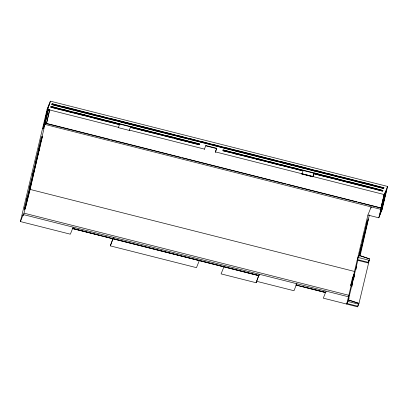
<?xml version="1.0" encoding="UTF-8"?>
<svg xmlns="http://www.w3.org/2000/svg" width="408" height="408" viewBox="0 0 408 408"><rect width="100%" height="100%" fill="white"/><g stroke="black" fill="none" stroke-linecap="round" stroke-linejoin="round"><path stroke-width="0.61" d="M22.925 215.781L23.98 213.149L30.146 189.44L39.948 146.069M41.07 141.112L48.343 109.716M360.111 255.847L369.357 214.96M370.897 208.141L371.178 206.902L367.914 215.057L357.321 259.57L368.215 262.324L369.041 260.258L358.147 257.499L357.321 259.57M358.183 202.235L381.021 208.009L46.461 123.599L49.745 109.38M380.95 208.182L384.096 194.58M73.154 227.169L70.344 234.192L20.4 221.564L47.119 109.319L50.378 101.164L387.6 186.436L382.072 209.656L378.813 217.811L367.914 215.057M42.957 128.78L47.925 108.992M47.812 109.023L45.762 117.632L48.363 106.493L48.073 107.722M45.62 117.596L47.777 108.956M43.1 128.816L45.849 117.713M48.246 109.426L44.156 126.174L46.757 115.036M48.282 108.839L46.818 114.995L47.991 109.421M48.868 105.728L49.164 104.499M24.337 209.09L26.479 200.099L27.361 197.885L27.826 198.002L25.684 206.994L24.796 209.207L24.337 209.09L25.225 206.876M30.258 185.711L30.722 185.829L27.984 197.324L27.101 199.543L26.637 199.425L30.039 186.262M33.165 173.507L33.624 173.624L30.891 185.125L30.003 187.338L29.544 187.221L32.946 174.063M36.077 161.277L36.536 161.395L33.803 172.895L32.915 175.109L32.451 174.991L35.853 161.833M35.384 162.68L38.123 151.179L39.005 148.966L39.469 149.083L36.73 160.584L35.848 162.797L35.384 162.68L36.047 161.017M38.321 150.338L41.06 138.842L41.942 136.624L42.407 136.741L39.668 148.242L38.78 150.455L38.321 150.338L38.984 148.68M46.614 115.653L44.416 125.531M47.078 113.694L48.103 109.39M48.98 105.698L49.567 103.892M44.156 126.174L46.905 115.071M348.916 296.902L23.21 214.537L22.884 215.949M32.303 177.138L32.875 174.721M35.21 164.909L35.644 163.093M41.657 137.838L41.942 136.624M49.796 103.607L50.378 101.164M24.796 209.207L26.938 200.216L27.826 198.002M27.101 199.543L29.835 188.042L30.722 185.829M30.003 187.338L32.742 175.838L33.624 173.624M32.915 175.109L35.654 163.608L36.536 161.395M35.848 162.797L38.582 151.297L39.469 149.083M38.78 150.455L41.519 138.96L42.407 136.741M49.847 109.482L46.461 123.599M50.964 106.381L61.873 109.313L50.964 106.381L50.709 107.029L61.613 109.956L50.668 107.182M51.724 104.545L62.669 107.319L51.724 104.545L52.02 103.744L62.929 106.672L52.02 103.744M62.434 109.283L73.343 112.21L62.434 109.283L62.179 109.925L73.088 112.858L62.143 110.084M63.49 106.641L74.44 109.415L63.49 106.641L63.199 107.447L74.144 110.216L63.806 107.6M73.909 112.185L84.854 114.954L73.909 112.185L73.613 112.985L83.951 115.602M75.276 110.502L85.614 113.118L85.909 112.317L74.965 109.543L85.869 112.475M85.614 113.118L74.669 110.344L74.965 109.543M95.421 118.504L85.119 115.729L96.064 118.504M85.379 115.082L96.288 118.014L85.379 115.082L85.083 115.887M86.139 113.246L97.084 116.02L86.139 113.246L86.435 112.445L97.344 115.372L86.435 112.445M96.553 118.789L107.498 121.558L96.553 118.789L96.849 117.983L107.758 120.916L96.849 117.983M97.905 115.347L108.814 118.274L97.905 115.347L97.65 115.989L108.553 118.922L97.609 116.147M108.028 121.686L118.973 124.46L108.028 121.686L108.324 120.885L119.228 123.813L108.324 120.885M109.38 118.243L120.324 121.018L109.38 118.243L109.084 119.049L116.377 120.896M118.3 127.638L119.794 123.787L130.739 126.556L129.249 130.407L118.3 127.638L118.371 127.337L47.119 109.319M117.596 121.207L120.064 121.666L109.12 118.891M119.794 123.787L119.722 124.088L130.667 126.862L130.739 126.556M120.554 121.951L131.498 124.721L131.794 123.92L120.85 121.145L120.554 121.951L130.891 124.567M120.85 121.145L131.794 123.92M129.249 130.407L129.321 130.106L204.408 149.088L204.337 149.394L205.826 145.544L216.77 148.313L215.281 152.164L216.77 148.313M141.913 130.264L142.208 129.458L131.264 126.689L142.173 129.617L141.913 130.264L131.575 127.643M132.024 124.848L143.004 127.464L143.264 126.822L132.32 124.047L132.024 124.848L142.361 127.469M132.32 124.047L143.264 126.822M110.318 245.876L113.48 237.364L110.318 245.876L196.477 267.663L199.288 260.641M142.438 130.392L153.423 133.003L153.678 132.36L142.734 129.586L142.438 130.392L153.382 133.161L153.678 132.36M142.734 129.586L153.643 132.518M143.494 127.75L154.479 130.366L154.734 129.719L143.789 126.949L143.494 127.75L153.831 130.371M143.789 126.949L154.734 129.719M154.209 132.488L165.113 135.42L154.209 132.488L153.949 133.136L164.893 135.905L165.153 135.262M154.969 130.652L165.949 133.268L166.209 132.62L155.264 129.851L154.969 130.652L165.913 133.426L166.209 132.62M155.264 129.851L166.168 132.779M153.913 133.289L164.893 135.905M165.679 135.39L176.623 138.159L165.679 135.39L165.383 136.19L172.681 138.042M166.734 132.748L177.643 135.68L166.734 132.748L166.439 133.554L177.419 136.165L177.679 135.522M173.895 138.348L176.327 138.965L176.623 138.159M167.045 133.707L177.419 136.165M176.853 139.092L187.838 141.709L188.093 141.061L177.149 138.292L176.853 139.092L187.19 141.709M177.149 138.292L188.093 141.061M178.204 135.65L189.113 138.582L178.204 135.65L177.908 136.456L188.894 139.067L189.149 138.424M178.515 136.609L188.894 139.067M188.323 141.994L199.308 144.611L199.563 143.963L188.618 141.188L188.323 141.994L198.66 144.611M188.618 141.188L199.563 143.963M189.674 138.552L200.583 141.479L189.674 138.552L189.419 139.194L200.364 141.969L200.619 141.326M189.99 139.505L200.364 141.969M201.149 141.454L212.053 144.381L201.149 141.454L200.889 142.096L211.834 144.871L212.094 144.223M205.826 145.544L205.754 145.845L216.699 148.619M200.853 142.254L211.834 144.871M212.619 144.35L223.528 147.283L212.619 144.35L212.323 145.156L223.268 147.925L223.528 147.283M223.268 147.925L223.564 147.125M223.033 149.894L233.942 152.821L223.033 149.894L222.737 150.695L233.723 153.311L233.978 152.663M223.793 148.058L234.779 150.669L235.034 150.027L224.089 147.252L223.793 148.058L234.738 150.827L235.034 150.027M224.089 147.252L234.998 150.185M223.344 150.848L233.723 153.311M234.503 152.796L245.412 155.723L234.503 152.796L234.207 153.597L245.193 156.213L245.448 155.565M235.263 150.955L246.248 153.571L246.503 152.929L235.559 150.154L235.263 150.955L245.601 153.576M235.559 150.154L246.503 152.929M234.819 153.75L245.193 156.213M245.978 155.693L256.882 158.625L245.978 155.693L245.718 156.341L256.663 159.11L256.923 158.467M246.738 153.857L257.718 156.473L257.978 155.825L247.034 153.056L246.738 153.857L257.076 156.478M247.034 153.056L257.978 155.825M245.682 156.499L256.663 159.11M257.448 158.595L268.357 161.527L257.448 158.595L257.188 159.242L268.132 162.012L268.393 161.369M258.208 156.759L269.188 159.375L269.448 158.727L258.504 155.958L258.208 156.759L269.153 159.533L269.448 158.727M258.504 155.958L269.413 158.885M257.152 159.401L268.132 162.012M268.918 161.497L279.827 164.424L268.918 161.497L268.622 162.297L279.567 165.072L279.827 164.424M269.974 158.855L280.882 161.787L269.974 158.855L269.678 159.661L280.663 162.277L280.918 161.629M279.567 165.072L279.863 164.271M270.29 159.814L280.663 162.277M290.43 167.816L280.133 165.041L291.077 167.816M280.393 164.399L291.297 167.326L280.393 164.399L280.097 165.199M281.449 161.757L292.393 164.531L281.449 161.757L281.153 162.562L292.097 165.332L281.76 162.716M256.102 282.744L259.264 274.232L256.102 282.744L221.09 273.89L223.9 266.868M301.905 170.717L291.603 167.943L302.547 170.717M291.863 167.295L302.767 170.228L291.863 167.295L291.567 168.101M292.918 164.659L303.863 167.433L292.918 164.659L292.658 165.301L303.567 168.234L293.23 165.617M301.844 174.048L301.915 173.747L312.86 176.521L314.277 172.972L303.333 170.197L301.844 174.048L312.788 176.822L314.277 172.972M303.333 170.197L303.261 170.503L314.206 173.273M304.388 167.561L315.297 170.488L304.388 167.561L304.128 168.203L315.037 171.136L304.093 168.361M307.316 175.435L307.387 175.134M312.788 176.822L312.86 176.516M314.481 173.895L325.426 176.669L314.481 173.895L314.777 173.094L325.681 176.021L314.777 173.094M315.833 170.452L326.737 173.385L315.833 170.452L315.537 171.253L326.482 174.027L326.777 173.227M326.482 174.027L315.573 171.1M325.921 176.786L336.906 179.403L337.161 178.76L326.216 175.986L325.921 176.786L336.865 179.561L337.161 178.76M326.216 175.986L337.125 178.913M327.272 173.344L338.181 176.276L327.272 173.344L326.976 174.15L337.921 176.919L338.181 176.276M337.921 176.919L338.217 176.118M337.661 178.877L337.365 179.683L337.661 178.877L348.57 181.81L337.625 179.036M338.421 177.041L338.716 176.241L349.661 179.01L338.681 176.399L338.421 177.041L348.758 179.663M337.972 179.836L348.31 182.453L337.401 179.525M349.1 181.774L360.05 184.544L349.1 181.774L348.809 182.575L359.754 185.349L349.416 182.728M360.198 182.554L349.901 179.78L360.845 182.549M350.156 179.132L361.065 182.065L350.156 179.132L349.865 179.938M360.249 185.467L371.234 188.083L371.489 187.44L360.545 184.666L360.249 185.467L371.193 188.241L371.489 187.44M360.545 184.666L371.453 187.593M361.304 182.83L372.29 185.446L372.545 184.799L361.6 182.024L361.304 182.83L371.642 185.446M361.6 182.024L372.545 184.799M371.693 188.363L371.989 187.558L382.893 190.49L371.948 187.716L371.693 188.363L382.638 191.133L382.934 190.332M372.749 185.722L373.045 184.921L383.948 187.848L373.004 185.079L372.749 185.722L383.693 188.496L383.989 187.69M351.15 285.488L350.691 285.37L352.435 278.047L353.756 274.742L354.215 274.859L352.471 282.183L351.15 285.488L346.871 303.475L357.765 306.23L358.591 304.164L347.698 301.405L346.871 303.475M352.435 278.047L352.895 278.164L357.179 260.176L358.147 257.499M350.691 285.37L352.012 282.066L353.756 274.742M347.698 301.405L347.555 302.012L349.085 298.177M357.913 259.845L348.345 300.028L358.989 303.414M358.351 257.989L359.009 255.352L369.582 258.901L358.943 303.537M361.799 244.285L359.203 255.179L359.667 255.296L362.401 243.795L361.519 246.014L359.065 256.3M364.441 233.182L362.136 242.867L362.595 242.984L365.333 231.484L364.446 233.702L361.707 245.198L362.595 242.984M367.521 220.238L365.073 230.525L365.532 230.642L368.271 219.147L367.807 219.03M351.803 286.814L352.66 283.218M353.828 278.312L354.69 274.681M355.868 269.739L356.73 266.108M368.271 219.147L367.384 221.36L364.645 232.861L365.532 230.642M382.638 191.133L371.729 188.205M383.693 188.496L372.785 185.564M381.597 205.586L384.193 194.672M326.099 291.134L323.289 298.156L357.622 306.836L357.765 306.23M357.179 260.176L368.072 262.93L368.215 262.324M378.813 217.811L384.336 194.591L387.6 186.436M358.591 304.164L357.622 306.836M369.041 260.258L368.072 262.93M380.174 214.062L382.923 202.949L380.174 214.062L382.49 203.551M382.663 202.837L384.713 194.218M380.001 214.016L380.843 210.911M381.138 209.676L382.459 204.138M383.066 201.572L383.653 199.109M383.948 197.88L384.826 194.188M385.121 192.953L385.412 191.724M385.325 192.413L382.837 202.878L385.585 191.77L385.152 192.367M382.23 206.453L383.107 202.761M383.867 199.578L384.744 195.886M385.035 194.657L385.621 192.194M381.608 209.503L381.485 210.778L383.979 200.313L381.23 211.421L381.485 210.778M382.342 206.423L383.219 202.73M384.856 195.855L384.147 199.594L386.641 189.128L383.892 200.241L384.147 199.594M385.147 194.626L385.733 192.163M46.675 114.954L47.078 114.347M32.451 174.991L33.339 172.778M29.544 187.221L30.427 185.008L30.891 185.125M61.613 109.956L61.909 109.155M62.669 107.319L62.965 106.513M26.637 199.425L27.525 197.207M20.4 221.564L23.21 214.537M73.088 112.858L73.384 112.052M74.144 110.216L74.44 109.415M84.558 115.76L84.854 114.954M96.028 118.657L96.324 117.856M97.084 116.02L97.379 115.214M107.498 121.558L107.794 120.758M108.553 118.922L108.849 118.116M118.973 124.46L119.269 123.66M120.028 121.819L120.324 121.018M131.264 126.689L130.968 127.49L141.948 130.106M142.968 127.622L143.228 126.975M164.858 136.063L165.113 135.42M176.327 138.965L176.588 138.317M177.383 136.323L177.643 135.68M187.797 141.867L188.057 141.219M188.853 139.225L189.113 138.582M199.267 144.764L199.527 144.121M200.323 142.127L200.583 141.479M211.798 145.029L212.053 144.381M233.682 153.469L233.942 152.821M245.157 156.371L245.412 155.723M246.213 153.729L246.468 153.082M256.627 159.268L256.882 158.625M268.097 162.17L268.357 161.527M280.622 162.43L280.882 161.787M291.042 167.974L291.337 167.168M292.097 165.332L292.393 164.531M302.512 170.87L302.807 170.07M303.567 168.234L303.863 167.433M315.037 171.136L315.333 170.33M325.426 176.669L325.722 175.863M296.779 283.718L293.974 290.741L256.454 281.255M348.31 182.453L348.605 181.652M349.365 179.816L349.661 179.01M359.754 185.349L360.05 184.544M360.81 182.708L361.106 181.907M359.009 255.352L369.582 258.901M352.895 278.164L354.215 274.859M346.724 304.082L347.346 302.532M338.456 176.883L349.401 179.658M212.359 144.998L223.304 147.773M327.017 173.992L337.962 176.766M165.419 136.032L176.363 138.807M268.663 162.139L279.608 164.914M73.649 112.827L84.594 115.602M215.353 151.863L384.336 194.591M110.094 139.5L46.527 123.425L44.855 124.384L382.072 209.656M111.328 139.811L181.065 157.447M182.299 157.758L285.977 183.977M287.212 184.289L356.949 201.924M41.06 138.842L41.519 138.96M366.925 221.243L367.384 221.36M39.209 148.124L39.668 148.242M38.123 151.179L38.582 151.297M363.987 233.585L364.446 233.702M35.19 163.491L35.654 163.608M361.055 245.897L361.519 246.014M32.278 175.721L32.742 175.838M29.376 187.925L29.835 188.042M30.146 189.44L354.618 271.488M352.012 282.066L352.471 282.183M26.479 200.099L26.938 200.216M23.98 213.149L349.07 295.356M74.22 228.755L81.024 230.474M82.258 230.785L84.109 231.254M85.349 231.571L89.056 232.504M90.29 232.82L92.147 233.289M93.381 233.6L97.089 234.539M98.328 234.85L102.036 235.788M103.27 236.099L110.068 237.818M111.308 238.134L259.019 275.487M296.718 285.019L298.569 285.488M301.66 286.268L303.516 286.737M304.75 287.048L308.458 287.987M309.697 288.298L313.405 289.236M314.639 289.553L321.438 291.271M322.677 291.582L325.145 292.21M72.328 228.449L258.978 275.65M296.06 285.029L325.727 292.531M72.599 228.602L258.912 275.716M295.754 285.034L325.844 292.643M349.003 300.059L358.403 303.215"/></g></svg>
